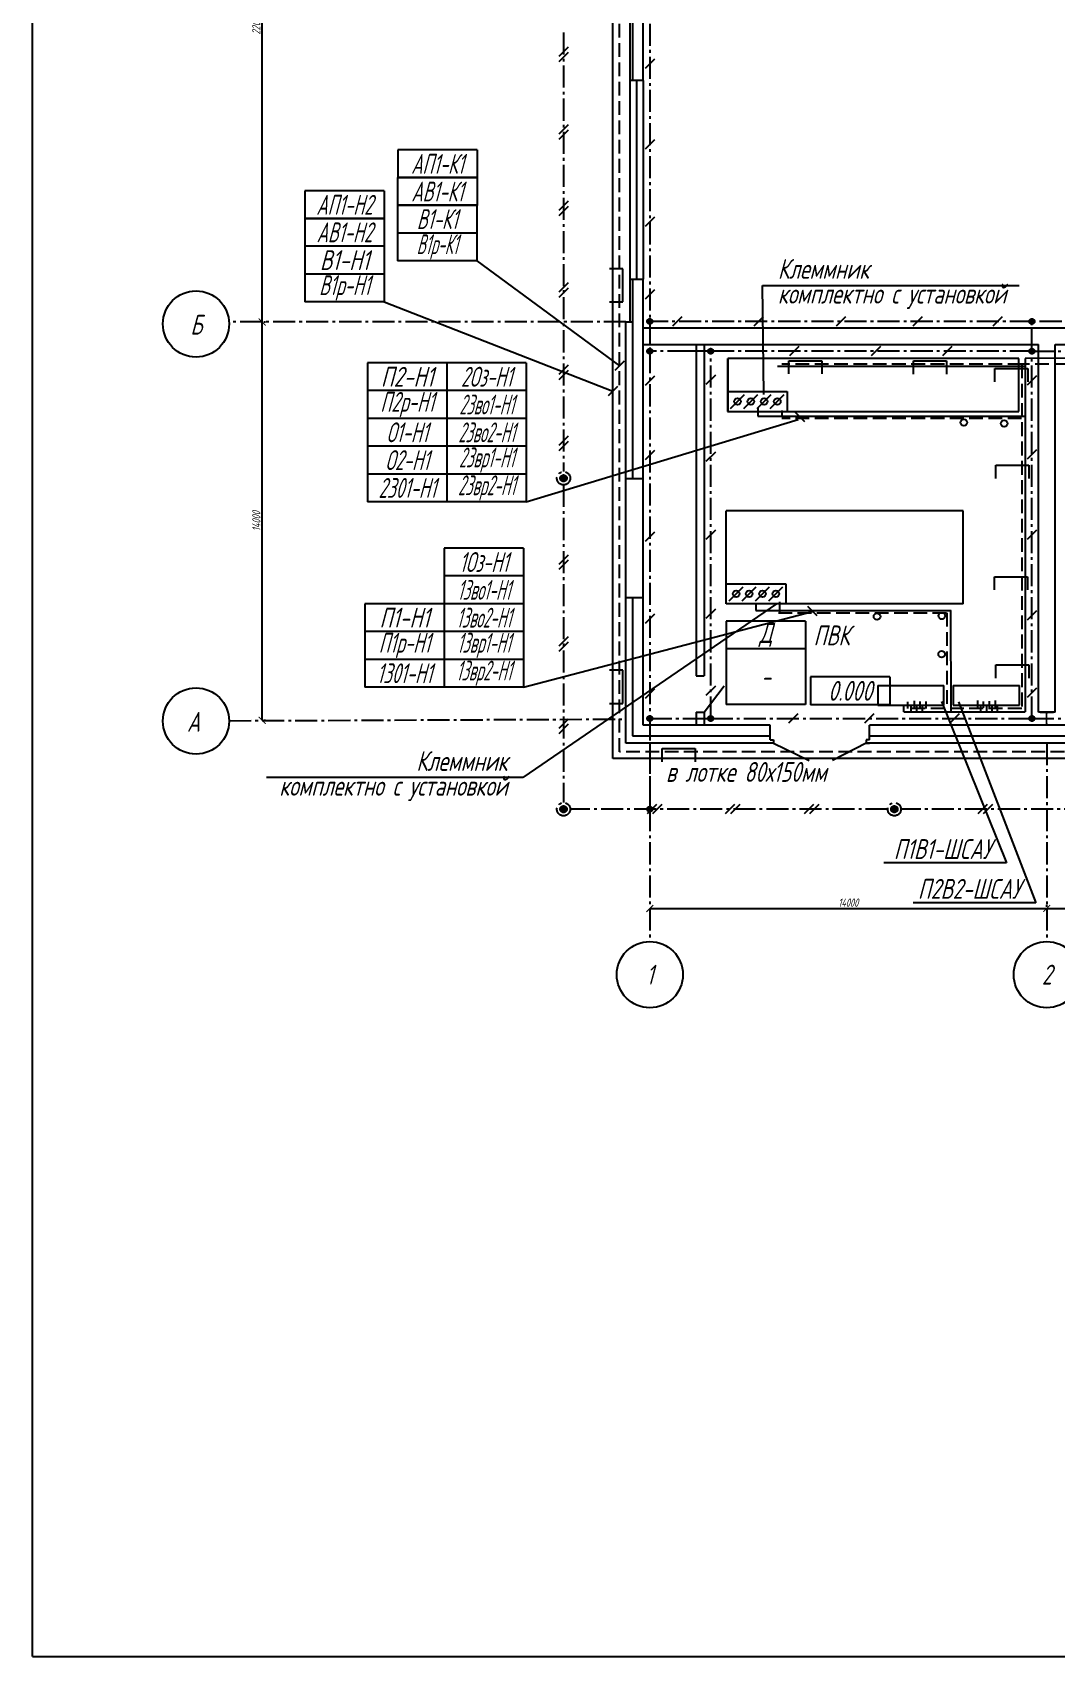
# Model space of a CAD drawing. Header units: millimetres. Extents: x 6735 to 13224, y -12144 to -9633.
# Drawn here: x 11886 to 12257, y -11015 to -10426 of the extents above; entities that cross this region are included whole.
import ezdxf
from ezdxf import colors
from ezdxf.entities.mleader import LeaderData, LeaderLine
from ezdxf.enums import TextEntityAlignment as Align
from ezdxf.math import Vec2, Vec3

# ---------------------------------------------------------------- set-up
doc = ezdxf.new("R2010")
doc.units = ezdxf.units.MM
doc.linetypes.add('gost5', pattern=[7, 5, -2, 0])
doc.linetypes.add('gost6', pattern=[12, 8, -1.5, 1, -1.5])
doc.layers.get('Defpoints').update_dxf_attribs({"color": 33})
for name, color, linetype, lineweight in [('Заземление (Вновь)', 6, 'gost6', 50), ('КаБель контрольный (Вновь)', 142, 'gost5', 60), ('КаБель силовой (Вновь)', 1, 'Continuous', 60), ('Линия выноска', 137, 'Continuous', 25), ('Осевая', 4, 'gost6', 25), ('Размерная', 4, 'Continuous', 25), ('Рамка толстая', 7, 'Continuous', 60), ('Рамка тонкая', 5, 'Continuous', 25), ('Строительный', 251, 'Continuous', 13), ('Текст', 2, 'Continuous', 25), ('Щиты пульты (Вновь)', 5, 'Continuous', 50), ('ЭлектрооБорудование (Вновь)', 160, 'Continuous', 60)]:
    doc.layers.add(name, color=color, linetype=linetype, lineweight=lineweight)
doc.styles.add('Simplex', font='simplex.shx', dxfattribs={"width": 0.7, "oblique": 15})
doc.dimstyles.new('ISO-25', dxfattribs={"dimtxt": 3, "dimasz": 2.5, "dimexe": 1.25, "dimexo": 0.625, "dimtad": 1, "dimtxsty": 'Simplex', "dimcen": 2.5, "dimclrt": 2, "dimadec": 0, "dimazin": 0, "dimtfac": 1, "dimtmove": 0, "dimatfit": 3, "dimfxl": 1, "dimarcsym": 0})

# ---------------------------------------------------------------- blocks, each defined once
blk = doc.blocks.new('APF064500')
at = {"ltscale": 100}
for p, q in [((-100, 186.5), (-100, 198)), ((-100, 198), (100, 198)), ((-16.5, 186.5), (-100, 186.5)), ((-100, 0), (-100, 11.5)), ((-100, 11.5), (-16.5, 11.5)), ((100, 0), (-100, 0)), ((-3.5, 24.5), (-3.5, 173.5)), ((3.5, 24.5), (3.5, 173.5)), ((100, 186.5), (16.5, 186.5)), ((16.5, 11.5), (100, 11.5)), ((100, 198), (100, 186.5)), ((100, 11.5), (100, 0))]:
    blk.add_line(p, q, dxfattribs=at)
for centre, start, end in [((-16.5, 173.5), 0, 90), ((-16.5, 24.5), 270, 0), ((16.5, 173.5), 90, 180), ((16.5, 24.5), 180, 270)]:
    blk.add_arc(centre, 13, start, end, dxfattribs=at)
blk = doc.blocks.new('_ArchTick')
at = {"color": 0, "linetype": 'ByBlock', "const_width": 0.15}
blk.add_lwpolyline([(-0.5, -0.5), (0.5, 0.5)], dxfattribs=at)
blk = doc.blocks.new('*D523')
at = {"layer": 'Defpoints', "color": 0, "transparency": 16777216}
for p in [(12110.21, -10743.31), (12254.21, -10743.31), (12254.21, -10743.31)]:
    blk.add_point(p, dxfattribs=at)
at = {"layer": 'Размерная', "color": 0, "lineweight": -2, "transparency": 16777216}
for p, q in [((12254.21, -10742.69), (12254.21, -10742.06)), ((12110.21, -10743.31), (12254.21, -10743.31)), ((12110.21, -10743.94), (12110.21, -10744.56))]:
    blk.add_line(p, q, dxfattribs=at)
at = {"layer": 'Размерная', "color": 0, "lineweight": -2, "transparency": 16777216, "xscale": 2.5, "yscale": 2.5, "zscale": 2.5, "rotation": 180}
blk.add_blockref('_ArchTick', (12110.21, -10743.31), dxfattribs=at)
at = {"layer": 'Размерная', "color": 0, "lineweight": -2, "transparency": 16777216, "xscale": 2.5, "yscale": 2.5, "zscale": 2.5}
blk.add_blockref('_ArchTick', (12254.21, -10743.31), dxfattribs=at)
at = {"layer": 'Размерная', "color": 2, "lineweight": 25, "transparency": 16777216, "insert": (12182.21, -10741.19), "char_height": 3, "attachment_point": 5, "style": 'Simplex'}
blk.add_mtext('14000', dxfattribs=at)
blk = doc.blocks.new('*D524')
at = {"layer": 'Defpoints', "color": 0, "transparency": 16777216}
for p in [(12254.21, -10743.31), (12398.21, -10743.31), (12398.21, -10743.31)]:
    blk.add_point(p, dxfattribs=at)
at = {"layer": 'Размерная', "color": 0, "lineweight": -2, "transparency": 16777216}
for p, q in [((12398.21, -10742.69), (12398.21, -10742.06)), ((12254.21, -10743.31), (12398.21, -10743.31)), ((12254.21, -10743.94), (12254.21, -10744.56))]:
    blk.add_line(p, q, dxfattribs=at)
at = {"layer": 'Размерная', "color": 0, "lineweight": -2, "transparency": 16777216, "xscale": 2.5, "yscale": 2.5, "zscale": 2.5, "rotation": 180}
blk.add_blockref('_ArchTick', (12254.21, -10743.31), dxfattribs=at)
at = {"layer": 'Размерная', "color": 0, "lineweight": -2, "transparency": 16777216, "xscale": 2.5, "yscale": 2.5, "zscale": 2.5}
blk.add_blockref('_ArchTick', (12398.21, -10743.31), dxfattribs=at)
at = {"layer": 'Размерная', "color": 2, "lineweight": 25, "transparency": 16777216, "insert": (12326.21, -10741.19), "char_height": 3, "attachment_point": 5, "style": 'Simplex'}
blk.add_mtext('14000', dxfattribs=at)
blk = doc.blocks.new('*D527')
at = {"layer": 'Defpoints', "color": 0, "transparency": 16777216}
for p in [(11969.58, -10530.64), (11969.58, -10530.64), (11969.58, -10675.09)]:
    blk.add_point(p, dxfattribs=at)
at = {"layer": 'Размерная', "color": 0, "lineweight": -2, "transparency": 16777216}
for p, q in [((11969.58, -10675.09), (11969.58, -10530.64)), ((11970.2, -10530.64), (11970.83, -10530.64)), ((11970.2, -10675.09), (11970.83, -10675.09))]:
    blk.add_line(p, q, dxfattribs=at)
at = {"layer": 'Размерная', "color": 0, "lineweight": -2, "transparency": 16777216, "xscale": 2.5, "yscale": 2.5, "zscale": 2.5}
for p, rotation in [((11969.58, -10530.64), 90), ((11969.58, -10675.09), 270)]:
    blk.add_blockref('_ArchTick', p, dxfattribs=dict(at, rotation=rotation))
at = {"layer": 'Размерная', "color": 2, "lineweight": 25, "transparency": 16777216, "insert": (11967.45, -10602.86), "char_height": 3, "attachment_point": 5, "rotation": 90, "style": 'Simplex'}
blk.add_mtext('14000', dxfattribs=at)
blk = doc.blocks.new('*D528')
at = {"layer": 'Defpoints', "color": 0, "transparency": 16777216}
for p in [(11969.58, -10314.64), (11969.58, -10314.64), (11969.58, -10530.64)]:
    blk.add_point(p, dxfattribs=at)
at = {"layer": 'Размерная', "color": 0, "lineweight": -2, "transparency": 16777216}
for p, q in [((11969.58, -10530.64), (11969.58, -10314.64)), ((11970.2, -10314.64), (11970.83, -10314.64)), ((11970.2, -10530.64), (11970.83, -10530.64))]:
    blk.add_line(p, q, dxfattribs=at)
at = {"layer": 'Размерная', "color": 0, "lineweight": -2, "transparency": 16777216, "xscale": 2.5, "yscale": 2.5, "zscale": 2.5}
for p, rotation in [((11969.58, -10314.64), 90), ((11969.58, -10530.64), 270)]:
    blk.add_blockref('_ArchTick', p, dxfattribs=dict(at, rotation=rotation))
at = {"layer": 'Размерная', "color": 2, "lineweight": 25, "transparency": 16777216, "insert": (11967.45, -10422.64), "char_height": 3, "attachment_point": 5, "rotation": 90, "style": 'Simplex'}
blk.add_mtext('22000', dxfattribs=at)
blk = doc.blocks.new('A$C11954CC4')
at = {"layer": 'Линия выноска', "color": 161}
for p, q in [((12, 4.2), (0, 4.2)), ((0, 4.2), (0, 0)), ((12, 4.2), (12, 0)), ((12, 0), (0, 0))]:
    blk.add_line(p, q, dxfattribs=at)
blk = doc.blocks.new('_None')
blk = doc.blocks.new('A$C710D2D3C')
at = {"layer": 'Рамка тонкая'}
for p, q in [((0, 0), (0, 2)), ((0, 2), (5, 2)), ((5, 2), (5, 0))]:
    blk.add_line(p, q, dxfattribs=at)

msp = doc.modelspace()

# ---------------------------------------------------------------- hatches: boundary and pattern name
at = {"layer": 'Заземление (Вновь)', "lineweight": 25}
h = msp.add_hatch(color=256, dxfattribs=at)
h.paths.add_polyline_path([(12110.19732, -10529.4749), (12110.19732, -10530.4349), (12111.15732, -10530.4349, 0.414213562)])
h.paths.add_polyline_path([(12110.19732, -10529.4749, 0.414213562), (12109.23732, -10530.4349), (12110.19732, -10530.4349)])
h.paths.add_polyline_path([(12111.15732, -10530.4349), (12110.19732, -10530.4349), (12109.23732, -10530.4349, 1)])
h = msp.add_hatch(color=256, dxfattribs=at)
h.paths.add_polyline_path([(12248.80843, -10529.4749), (12248.80843, -10530.4349), (12249.76843, -10530.4349, 0.414213562)])
h.paths.add_polyline_path([(12248.80843, -10529.4749, 0.414213562), (12247.84843, -10530.4349), (12248.80843, -10530.4349)])
h.paths.add_polyline_path([(12249.76843, -10530.4349), (12248.80843, -10530.4349), (12247.84843, -10530.4349, 1)])
h = msp.add_hatch(color=256, dxfattribs=at)
h.paths.add_polyline_path([(12110.19732, -10540.2749), (12110.19732, -10541.2349), (12111.15732, -10541.2349, 0.414213562)])
h.paths.add_polyline_path([(12110.19732, -10540.2749, 0.414213562), (12109.23732, -10541.2349), (12110.19732, -10541.2349)])
h.paths.add_polyline_path([(12111.15732, -10541.2349), (12110.19732, -10541.2349), (12109.23732, -10541.2349, 1)])
h = msp.add_hatch(color=256, dxfattribs=at)
h.paths.add_polyline_path([(12132.27732, -10540.2749), (12132.27732, -10541.2349), (12133.23732, -10541.2349, 0.414213562)])
h.paths.add_polyline_path([(12132.27732, -10540.2749, 0.414213562), (12131.31732, -10541.2349), (12132.27732, -10541.2349)])
h.paths.add_polyline_path([(12133.23732, -10541.2349), (12132.27732, -10541.2349), (12131.31732, -10541.2349, 1)])
h = msp.add_hatch(color=256, dxfattribs=at)
h.paths.add_polyline_path([(12248.80843, -10540.2749), (12248.80843, -10541.2349), (12249.76843, -10541.2349, 0.414213562)])
h.paths.add_polyline_path([(12248.80843, -10540.2749, 0.414213562), (12247.84843, -10541.2349), (12248.80843, -10541.2349)])
h.paths.add_polyline_path([(12249.76843, -10541.2349), (12248.80843, -10541.2349), (12247.84843, -10541.2349, 1)])
for points in [[(12080.10132, -10587.3149, 1), (12077.70132, -10587.3149, 1)], [(12080.10132, -10707.3149, 1), (12077.70132, -10707.3149, 1)], [(12200.10132, -10707.3149, 1), (12197.70132, -10707.3149, 1)]]:
    msp.add_hatch(color=256, dxfattribs=at).paths.add_polyline_path(points)
h = msp.add_hatch(color=256, dxfattribs=at)
h.paths.add_polyline_path([(12110.19732, -10673.4749), (12110.19732, -10674.4349), (12111.15732, -10674.4349, 0.414213562)])
h.paths.add_polyline_path([(12110.19732, -10673.4749, 0.414213562), (12109.23732, -10674.4349), (12110.19732, -10674.4349)])
h.paths.add_polyline_path([(12111.15732, -10674.4349), (12110.19732, -10674.4349), (12109.23732, -10674.4349, 1)])
h = msp.add_hatch(color=256, dxfattribs=at)
h.paths.add_polyline_path([(12132.27732, -10673.4749), (12132.27732, -10674.4349), (12133.23732, -10674.4349, 0.414213562)])
h.paths.add_polyline_path([(12132.27732, -10673.4749, 0.414213562), (12131.31732, -10674.4349), (12132.27732, -10674.4349)])
h.paths.add_polyline_path([(12133.23732, -10674.4349), (12132.27732, -10674.4349), (12131.31732, -10674.4349, 1)])
h = msp.add_hatch(color=256, dxfattribs=at)
h.paths.add_polyline_path([(12248.80843, -10673.4749), (12248.80843, -10674.4349), (12249.76843, -10674.4349, 0.414213562)])
h.paths.add_polyline_path([(12248.80843, -10673.4749, 0.414213562), (12247.84843, -10674.4349), (12248.80843, -10674.4349)])
h.paths.add_polyline_path([(12249.76843, -10674.4349), (12248.80843, -10674.4349), (12247.84843, -10674.4349, 1)])
h = msp.add_hatch(color=256, dxfattribs=at)
h.paths.add_polyline_path([(12110.19732, -10706.3549), (12110.19732, -10707.3149), (12111.15732, -10707.3149, 0.414213562)])
h.paths.add_polyline_path([(12110.19732, -10706.3549, 0.414213562), (12109.23732, -10707.3149), (12110.19732, -10707.3149)])
h.paths.add_polyline_path([(12111.15732, -10707.3149), (12110.19732, -10707.3149), (12109.23732, -10707.3149, 1)])

# ---------------------------------------------------------------- linework, layer by layer
for p, q in [((12110.19732, -10314.4829), (12110.19732, -10530.4349)), ((12078.90132, -10425.6509), (12078.90132, -10584.9149)), ((12080.59837, -10431.00779), (12077.20426, -10434.4019)), ((12080.59837, -10432.92779), (12077.20426, -10436.3219)), ((12111.89437, -10435.31948), (12108.50026, -10438.7136)), ((12080.59837, -10459.18688), (12077.20426, -10462.58099)), ((12080.59837, -10461.10688), (12077.20426, -10464.50099)), ((12111.89437, -10464.59708), (12108.50026, -10467.99119)), ((12080.59837, -10486.78302), (12077.20426, -10490.17714)), ((12080.59837, -10488.70302), (12077.20426, -10492.09714)), ((12111.89437, -10492.63842), (12108.50026, -10496.03253)), ((12080.59837, -10516.45318), (12077.20426, -10519.8473)), ((12080.59837, -10518.37318), (12077.20426, -10521.7673)), ((12111.89437, -10518.9365), (12108.50026, -10522.33061)), ((12121.76581, -10528.73784), (12118.37169, -10532.13196)), ((12151.30131, -10528.73784), (12147.9072, -10532.13196)), ((12181.19993, -10528.73784), (12177.80582, -10532.13196)), ((12209.01747, -10528.73784), (12205.62336, -10532.13196)), ((12238.01128, -10528.73784), (12234.61717, -10532.13196)), ((12110.19732, -10530.4349), (12110.19732, -10541.2349)), ((12248.80843, -10530.4349), (12110.19732, -10530.4349)), ((12259.60843, -10530.4349), (12248.80843, -10530.4349)), ((12248.80843, -10541.2349), (12248.80843, -10530.4349)), ((12110.19732, -10541.2349), (12110.19732, -10674.4349)), ((12124.59732, -10541.2349), (12110.19732, -10541.2349)), ((12132.27732, -10541.2349), (12124.59732, -10541.2349)), ((12248.80843, -10541.2349), (12132.27732, -10541.2349)), ((12132.27732, -10674.4349), (12132.27732, -10541.2349)), ((12164.30777, -10539.53784), (12160.91365, -10542.93196)), ((12193.84327, -10539.53784), (12190.44916, -10542.93196)), ((12219.72095, -10539.53784), (12216.32683, -10542.93196)), ((12248.80843, -10674.4349), (12248.80843, -10541.2349)), ((12248.80843, -10541.2349), (12259.60843, -10541.2349)), ((12080.59837, -10546.26171), (12077.20426, -10549.65582)), ((12080.59837, -10548.18171), (12077.20426, -10551.57582)), ((12111.89437, -10550.30618), (12108.50026, -10553.70029)), ((12133.97437, -10549.90768), (12130.58026, -10553.3018)), ((12250.50549, -10550.17338), (12247.11138, -10553.56749)), ((12080.59837, -10572.01913), (12077.20426, -10575.41324)), ((12080.59837, -10573.93913), (12077.20426, -10577.33324)), ((12111.89437, -10577.27277), (12108.50026, -10580.66688)), ((12250.50549, -10577.00708), (12247.11138, -10580.40119)), ((12133.97437, -10577.80416), (12130.58026, -10581.19828)), ((12078.90132, -10589.7149), (12078.90132, -10704.9149)), ((12133.97437, -10606.13784), (12130.58026, -10609.53196)), ((12250.50549, -10606.13784), (12247.11138, -10609.53196)), ((12111.89437, -10606.82668), (12108.50026, -10610.22079)), ((12080.59837, -10615.13951), (12077.20426, -10618.53363)), ((12080.59837, -10617.05951), (12077.20426, -10620.45363)), ((12133.97437, -10634.7632), (12130.58026, -10638.15731)), ((12250.50549, -10635.42739), (12247.11138, -10638.8215)), ((12111.89437, -10636.62297), (12108.50026, -10640.01709)), ((12080.59837, -10644.80968), (12077.20426, -10648.20379)), ((12080.59837, -10646.72968), (12077.20426, -10650.12379)), ((12111.89437, -10663.72237), (12108.50026, -10667.11648)), ((12133.97437, -10662.65959), (12130.58026, -10666.0537)), ((12250.50549, -10663.45667), (12247.11138, -10666.85079)), ((12080.59837, -10674.6182), (12077.20426, -10678.01231)), ((12080.59837, -10676.5382), (12077.20426, -10679.93231)), ((12110.19732, -10674.4349), (12124.59732, -10674.4349)), ((12110.19732, -10674.4349), (12110.19732, -10707.3149)), ((12124.59732, -10674.4349), (12132.27732, -10674.4349)), ((12132.27732, -10674.4349), (12248.80843, -10674.4349)), ((12163.91001, -10672.73784), (12160.5159, -10676.13196)), ((12191.44875, -10672.73784), (12188.05464, -10676.13196)), ((12222.47651, -10672.73784), (12219.0824, -10676.13196)), ((12248.80843, -10674.4349), (12259.60843, -10674.4349)), ((12112.6311, -10705.61784), (12109.23699, -10709.01196)), ((12114.5511, -10705.61784), (12111.15699, -10709.01196)), ((12140.91465, -10705.61784), (12137.52054, -10709.01196)), ((12142.83465, -10705.61784), (12139.44054, -10709.01196)), ((12169.59933, -10705.61784), (12166.20522, -10709.01196)), ((12171.51933, -10705.61784), (12168.12522, -10709.01196)), ((12232.6311, -10705.61784), (12229.23699, -10709.01196)), ((12234.5511, -10705.61784), (12231.15699, -10709.01196)), ((12196.50132, -10707.3149), (12081.30132, -10707.3149)), ((12316.50132, -10707.3149), (12201.30132, -10707.3149))]:
    msp.add_line(p, q, dxfattribs=at)
for centre, radius in [((12110.19732, -10530.4349), 0.96), ((12248.80843, -10530.4349), 0.96), ((12110.19732, -10541.2349), 0.96), ((12132.27732, -10541.2349), 0.96), ((12248.80843, -10541.2349), 0.96), ((12078.90132, -10587.3149), 2.4), ((12078.90132, -10587.3149), 1.2), ((12110.19732, -10674.4349), 0.96), ((12132.27732, -10674.4349), 0.96), ((12248.80843, -10674.4349), 0.96), ((12078.90132, -10707.3149), 2.4), ((12078.90132, -10707.3149), 1.2), ((12110.19732, -10707.3149), 0.96), ((12198.90132, -10707.3149), 2.4), ((12198.90132, -10707.3149), 1.2)]:
    msp.add_circle(centre, radius, dxfattribs=at)
at = {"layer": 'КаБель контрольный (Вновь)', "lineweight": 25}
for p, q in [((12099.15732, -10686.5309), (12099.15732, -10293.76016)), ((12245.04611, -10545.92357), (12158.07672, -10545.92357)), ((12380.96826, -10545.83384), (12244.01102, -10545.92357)), ((12245.10296, -10546.02422), (12245.10296, -10670.50739)), ((12158.09618, -10562.78562), (12158.09618, -10565.18562)), ((12245.06027, -10565.68083), (12158.09087, -10565.68083)), ((12217.79675, -10636.22834), (12156.9196, -10636.22834)), ((12157.22978, -10632.14837), (12157.22978, -10636.22834)), ((12217.93891, -10636.10967), (12217.93891, -10670.70031)), ((12203.70007, -10668.35395), (12203.70007, -10670.75395)), ((12245.10296, -10670.75396), (12203.70007, -10670.75396)), ((12206.05873, -10668.06669), (12206.05873, -10670.75396)), ((12208.10967, -10668.20475), (12208.10967, -10670.75396)), ((12210.3772, -10668.24295), (12210.3772, -10670.75396)), ((12229.10378, -10667.87352), (12229.10378, -10670.75396)), ((12231.17469, -10668.2136), (12231.17469, -10670.6136)), ((12233.35908, -10668.15691), (12233.35908, -10670.55691)), ((12235.43, -10667.87352), (12235.43, -10670.75396)), ((12400.59732, -10686.5309), (12099.15732, -10686.5309))]:
    msp.add_line(p, q, dxfattribs=at)
at = {"layer": 'КаБель силовой (Вновь)', "lineweight": 25}
for p, q in [((12096.75732, -10688.9309), (12096.75732, -10298.8829)), ((12246.40843, -10546.74306), (12156.50697, -10546.74306)), ((12384.99732, -10543.6349), (12246.37983, -10543.82126)), ((12246.37983, -10543.82126), (12246.40843, -10672.0349)), ((12138.44423, -10555.87155), (12160.04423, -10555.87155)), ((12139.49865, -10562.01713), (12144.58982, -10556.92597)), ((12144.29865, -10562.01713), (12149.38982, -10556.92597)), ((12149.09865, -10562.01713), (12154.18982, -10556.92597)), ((12153.89865, -10562.01713), (12158.98982, -10556.92597)), ((12160.04423, -10555.87155), (12160.04423, -10563.07155)), ((12149.33849, -10561.77729), (12149.36389, -10564.73574)), ((12149.36389, -10564.73574), (12246.15913, -10564.83438)), ((12219.70728, -10564.8095), (12245.97211, -10564.83609)), ((12137.88471, -10625.60637), (12159.48471, -10625.60637)), ((12138.93913, -10631.75196), (12144.03029, -10626.66079)), ((12143.73913, -10631.75196), (12148.83029, -10626.66079)), ((12148.53913, -10631.75196), (12153.63029, -10626.66079)), ((12153.33913, -10631.75196), (12158.43029, -10626.66079)), ((12159.48471, -10625.60637), (12159.48471, -10632.80637)), ((12148.68471, -10632.83011), (12148.68471, -10635.23011)), ((12148.68471, -10635.23011), (12219.46856, -10635.23011)), ((12219.46856, -10672.0349), (12219.45788, -10635.22517)), ((12202.39619, -10672.03381), (12202.39619, -10669.63381)), ((12204.86808, -10669.6349), (12204.86808, -10672.0349)), ((12207.02845, -10671.98593), (12207.02845, -10669.58593)), ((12209.15728, -10672.00986), (12209.15728, -10669.60986)), ((12230.25178, -10671.90951), (12230.25178, -10669.50951)), ((12232.28224, -10669.6349), (12232.28224, -10672.0349)), ((12234.3762, -10671.97102), (12234.3762, -10669.57102)), ((12236.3451, -10671.97102), (12236.3451, -10669.57102)), ((12202.39619, -10671.98593), (12246.40843, -10672.0349)), ((12246.40843, -10672.0349), (12246.40843, -10672.0349)), ((12402.99732, -10688.9309), (12096.75732, -10688.9309))]:
    msp.add_line(p, q, dxfattribs=at)
for centre in [(12142.04423, -10559.47155), (12146.84423, -10559.47155), (12151.64423, -10559.47155), (12156.44423, -10559.47155), (12224.08183, -10567.09835), (12238.70743, -10567.43042), (12141.48471, -10629.20637), (12146.28471, -10629.20637), (12151.08471, -10629.20637), (12155.88471, -10629.20637), (12192.62969, -10637.45535), (12216.10878, -10637.25261), (12216.07866, -10651.0588)]:
    msp.add_circle(centre, 1.2, dxfattribs=at)
at = {"layer": 'Линия выноска', "color": 161, "lineweight": 25}
for p, q in [((12047.46373, -10508.46035), (12099.15732, -10546.58838)), ((12013.86373, -10523.32455), (12096.75732, -10555.73015)), ((12100.85437, -10544.89132), (12097.46026, -10548.28544)), ((12098.45437, -10554.03309), (12095.06026, -10557.4272)), ((12166.44862, -10566.8939), (12163.05451, -10563.49978)), ((12065.38769, -10595.85838), (12163.96211, -10565.94624)), ((12064.39473, -10663.06282), (12169.24487, -10635.61075)), ((12170.94192, -10637.14812), (12167.54781, -10633.754))]:
    msp.add_line(p, q, dxfattribs=at)
at = {"layer": 'Линия выноска', "lineweight": 25}
for p, q in [((12137.88221, -10639.0936), (12137.88221, -10649.1736)), ((12166.68221, -10639.0936), (12137.88221, -10639.0936)), ((12166.68221, -10639.0936), (12166.68221, -10649.1736)), ((12137.88221, -10649.1736), (12137.88221, -10669.3336)), ((12166.68221, -10649.1736), (12137.88221, -10649.1736)), ((12166.68221, -10649.1736), (12166.68221, -10669.3336)), ((12168.46867, -10659.35405), (12168.46867, -10669.43405)), ((12197.26867, -10659.35405), (12168.46867, -10659.35405)), ((12197.26867, -10659.35405), (12197.26867, -10669.43405)), ((12166.68221, -10669.3336), (12137.88221, -10669.3336)), ((12197.26867, -10669.43405), (12168.46867, -10669.43405))]:
    msp.add_line(p, q, dxfattribs=at)
at = {"layer": 'Осевая', "lineweight": 25}
for p, q in [((12101.55732, -10530.63565), (11957.55732, -10530.63565)), ((11957.57807, -10675.24655), (12101.55732, -10674.63565)), ((12110.20843, -10683.3149), (12110.20843, -10755.3149)), ((12254.20843, -10683.3149), (12254.20843, -10755.3149))]:
    msp.add_line(p, q, dxfattribs=at)
at = {"layer": 'Рамка толстая', "color": 18, "lineweight": -2, "true_color": 0x000000}
for q in [(11886.25548, -10045.9668), (13219.38048, -11014.5918)]:
    msp.add_line((11886.25548, -11014.5918), q, dxfattribs=at)
at = {"layer": 'Рамка тонкая', "lineweight": 25}
for centre in [(11945.5785, -10531.3484), (11945.5785, -10675.3484), (12110.20843, -10767.3149), (12254.20843, -10767.3149)]:
    msp.add_circle(centre, 12, dxfattribs=at)
at = {"layer": 'Строительный', "lineweight": 25, "ltscale": 100}
for p, q in [((12102.90132, -10404.61431), (12102.90132, -10443.10765)), ((12103.95732, -10404.61431), (12103.95732, -10443.10765)), ((12107.79732, -10443.10765), (12107.79732, -10404.61431)), ((12107.79732, -10427.50765), (12107.79732, -10422.70765)), ((12107.79732, -10443.10765), (12102.90132, -10443.10765)), ((12102.90132, -10443.10765), (12102.90132, -10515.10765)), ((12102.90132, -10443.10765), (12102.90132, -10515.10765)), ((12105.34932, -10443.10765), (12105.34932, -10515.10765)), ((12107.79732, -10443.10765), (12107.79732, -10515.10765)), ((12102.90132, -10515.10765), (12102.90132, -10530.5309)), ((12102.90132, -10515.10765), (12107.79732, -10515.10765)), ((12103.95732, -10515.10765), (12103.95732, -10587.52142)), ((12107.79732, -10676.8349), (12107.79732, -10515.10765)), ((12101.55732, -10598.9058), (12101.55732, -10530.5309)), ((12101.55732, -10530.5309), (12103.95732, -10530.5309)), ((12134.19732, -10532.8349), (12107.79732, -10532.8349)), ((12374.19732, -10532.8349), (12134.19732, -10532.8349)), ((12107.79732, -10538.8349), (12251.20843, -10538.8349)), ((12126.99732, -10538.8349), (12126.99732, -10658.94121)), ((12129.87732, -10538.8349), (12129.87732, -10658.94121)), ((12251.20843, -10672.0829), (12251.20843, -10538.8349)), ((12257.20843, -10538.8349), (12389.79732, -10538.8349)), ((12257.20843, -10672.0829), (12257.20843, -10538.8349)), ((12107.79732, -10587.52142), (12101.55732, -10587.52142)), ((12101.55732, -10683.3149), (12101.55732, -10598.9058)), ((12107.79732, -10630.72142), (12101.55732, -10630.72142)), ((12103.95732, -10630.72142), (12103.95732, -10680.6749)), ((12126.99732, -10658.94121), (12129.87732, -10658.94121)), ((12129.89454, -10672.10875), (12137.13303, -10662.58141)), ((12153.87732, -10676.8349), (12107.79732, -10676.8349)), ((12126.99732, -10672.14121), (12126.99732, -10676.8349)), ((12126.99732, -10672.14121), (12129.87732, -10672.14121)), ((12129.87732, -10672.14121), (12129.87732, -10676.8349)), ((12153.87732, -10682.1149), (12153.87732, -10676.8349)), ((12278.19732, -10676.8349), (12189.87732, -10676.8349)), ((12189.87732, -10682.1149), (12189.87732, -10676.8349)), ((12254.20843, -10672.0829), (12251.20843, -10672.0829)), ((12257.20843, -10672.0829), (12254.20843, -10672.0829)), ((12155.07732, -10683.3149), (12101.55732, -10683.3149)), ((12103.95732, -10680.6749), (12153.87732, -10680.6749)), ((12153.87732, -10682.1149), (12155.07732, -10682.1149)), ((12155.07732, -10683.3149), (12153.87732, -10683.3149)), ((12155.07732, -10682.1149), (12155.07732, -10683.3149)), ((12155.07732, -10683.3149), (12167.99409, -10689.67396)), ((12188.67732, -10683.3149), (12176.5306, -10689.67396)), ((12189.87732, -10682.1149), (12188.67732, -10682.1149)), ((12188.67732, -10682.1149), (12188.67732, -10683.3149)), ((12278.19732, -10683.3149), (12188.67732, -10683.3149)), ((12188.67732, -10683.3149), (12189.87732, -10683.3149)), ((12189.87732, -10680.6749), (12278.19732, -10680.6749))]:
    msp.add_line(p, q, dxfattribs=at)
at = {"layer": 'Щиты пульты (Вновь)', "lineweight": 25, "ltscale": 100}
for p, q in [((12192.86808, -10662.4349), (12192.86808, -10669.6349)), ((12192.86808, -10662.4349), (12216.86808, -10662.4349)), ((12216.86808, -10669.6349), (12216.86808, -10662.4349)), ((12220.28224, -10662.4349), (12220.28224, -10669.6349)), ((12220.28224, -10662.4349), (12244.28224, -10662.4349)), ((12244.28224, -10669.6349), (12244.28224, -10662.4349)), ((12192.86808, -10669.6349), (12216.86808, -10669.6349)), ((12220.28224, -10669.6349), (12244.28224, -10669.6349))]:
    msp.add_line(p, q, dxfattribs=at)
at = {"layer": 'ЭлектрооБорудование (Вновь)', "linetype": 'ByBlock', "lineweight": 25, "ltscale": 0.7}
for p, q in [((12138.40737, -10543.87155), (12138.40737, -10563.07155)), ((12244.01102, -10543.87155), (12138.44423, -10543.91902)), ((12138.44423, -10543.91902), (12138.44423, -10563.11902)), ((12244.01102, -10563.07155), (12244.01102, -10543.87155)), ((12138.40737, -10563.07155), (12244.01102, -10563.07155))]:
    msp.add_line(p, q, dxfattribs=at)
at = {"layer": 'ЭлектрооБорудование (Вновь)', "lineweight": 25}
for p, q in [((12137.84784, -10632.80637), (12137.84784, -10599.11384)), ((12223.92199, -10599.11384), (12137.84784, -10599.11384)), ((12223.92199, -10632.80637), (12223.92199, -10599.11384)), ((12223.92199, -10632.80637), (12137.84784, -10632.80637))]:
    msp.add_line(p, q, dxfattribs=at)

# ---------------------------------------------------------------- block references
at = {"layer": 'КаБель силовой (Вновь)', "lineweight": 25, "xscale": 2.4, "yscale": 2.4, "zscale": 2.4}
for name, p in [('A$C11954CC4', (12018.75781, -10478.33811)), ('A$C11954CC4', (11985.02577, -10493.17551)), ('A$C11954CC4', (12018.72255, -10488.38087)), ('A$C11954CC4', (12018.66377, -10498.38032)), ('A$C11954CC4', (11985.02577, -10503.17949)), ('A$C11954CC4', (12018.66377, -10508.46032)), ('A$C11954CC4', (11985.06377, -10513.24452)), ('A$C11954CC4', (11985.06377, -10523.32452)), ('A$C11954CC4', (12007.78773, -10555.53835)), ('A$C11954CC4', (12036.58773, -10555.53835)), ('A$C710D2D3C', (12160.66047, -10549.49883)), ('A$C710D2D3C', (12205.8655, -10549.5618)), ('A$C710D2D3C', (12235.30311, -10552.34624)), ('A$C11954CC4', (12007.78773, -10565.61835)), ('A$C11954CC4', (12036.58773, -10565.61835)), ('A$C11954CC4', (12007.78773, -10575.69835)), ('A$C11954CC4', (12036.58773, -10575.69835)), ('A$C11954CC4', (12007.78773, -10585.77835)), ('A$C11954CC4', (12036.58773, -10585.77835)), ('A$C710D2D3C', (12235.72299, -10587.36409)), ('A$C11954CC4', (12007.78773, -10595.85835)), ('A$C11954CC4', (12036.58773, -10595.85835)), ('A$C11954CC4', (12035.59477, -10622.74279)), ('A$C11954CC4', (12035.59477, -10632.82279)), ('A$C710D2D3C', (12235.24193, -10627.79586)), ('A$C11954CC4', (12006.79477, -10642.90282)), ('A$C11954CC4', (12035.59477, -10642.90279)), ('A$C11954CC4', (12006.79477, -10652.98282)), ('A$C11954CC4', (12035.59477, -10652.98279)), ('A$C11954CC4', (12006.79477, -10663.06279)), ('A$C11954CC4', (12035.59477, -10663.06279)), ('A$C710D2D3C', (12235.69709, -10659.79618)), ('A$C710D2D3C', (12114.65307, -10690.1309))]:
    msp.add_blockref(name, p, dxfattribs=at)
at = {"layer": 'КаБель силовой (Вновь)', "lineweight": 25, "xscale": -2.4, "yscale": 2.4, "zscale": 2.4, "rotation": 270}
for p in [(12095.55732, -10523.37309), (12095.55732, -10668.94976)]:
    msp.add_blockref('A$C710D2D3C', p, dxfattribs=at)
at = {"layer": 'Строительный', "lineweight": 25, "ltscale": 100, "xscale": 0.024, "yscale": 0.024, "zscale": 0.024}
msp.add_blockref('APF064500', (12254.19732, -10676.8349), dxfattribs=at)

# ---------------------------------------------------------------- texts
at = {"layer": 'Текст', "lineweight": 25, "style": 'Simplex', "oblique": 15, "width": 0.7}
for s, p in [('Б', (11945.66644, -10531.61154)), ('А', (11944.66057, -10675.61532)), ('1', (12110.20843, -10767.3149)), ('2', (12254.20843, -10767.3149))]:
    msp.add_text(s, height=7.2, dxfattribs=at).set_placement(p, align=Align.MIDDLE_CENTER)
msp.add_text('в лотке 80х150мм', height=7.2, dxfattribs=at).set_placement((12116.0567, -10697.40354))
at = {"layer": 'Текст', "lineweight": 25, "char_height": 7.2, "style": 'Simplex'}
for s, width, insert, attachment_point in [('{\\W0.6;АП1-К1}', 3.5, (12033.15777, -10473.29814), 5), ('{\\W0.6;АВ1-К1}', 3.5, (12033.12251, -10483.3409), 5), ('{\\W0.6;АП1-Н2}', 3.5, (11999.42574, -10488.13554), 5), ('{\\W0.6;АВ1-Н2}', 3.5, (11999.42574, -10498.13952), 5), ('{\\W0.6;В1-К1}', 3.5, (12033.06373, -10493.34035), 5), ('{\\W0.5;В1р-К1}', 3.5, (12033.06373, -10503.42035), 5), ('В1-Н1', 3.5, (11999.46373, -10508.20455), 5), ('{\\W0.6;В1р-Н1}', 3.5, (11999.46373, -10518.28455), 5), ('П2-Н1', 3.5, (12022.18769, -10550.49838), 5), ('{\\W0.6;2Оз-Н1}', 3.5, (12050.98769, -10550.49838), 5), ('{\\W0.6;П2р-Н1}', 3.5, (12022.18769, -10560.57838), 5), ('{\\W0.5;2Зво1-Н1}', 3.5, (12050.98769, -10560.57838), 5), ('{\\W0.6;О1-Н1}', 3.5, (12022.18769, -10570.65838), 5), ('{\\W0.5;2Зво2-Н1}', 3.5, (12050.98769, -10570.65838), 5), ('{\\W0.6;О2-Н1}', 3.5, (12022.18769, -10580.73838), 5), ('{\\W0.5;2Звр1-Н1}', 3.5, (12050.98769, -10580.73838), 5), ('{\\W0.6;2З01-Н1}', 3.5, (12022.18769, -10590.81838), 5), ('{\\W0.5;2Звр2-Н1}', 3.5, (12050.98769, -10590.81838), 5), ('{\\W0.6;1Оз-Н1}', 3.5, (12049.99473, -10617.70282), 5), ('{\\W0.5;1Зво1-Н1}', 3.5, (12049.99473, -10627.78282), 5), ('П1-Н1', 3.5, (12021.19473, -10637.86285), 5), ('{\\W0.5;1Зво2-Н1}', 3.5, (12049.99473, -10637.86282), 5), ('Д', 3.5, (12152.28221, -10644.1336), 5), ('\\pi13.82538;ПВК', 43.5, (12155.7596, -10644.30684), 4), ('{\\W0.6;П1р-Н1}', 3.5, (12021.19473, -10647.94285), 5), ('{\\W0.5;1Звр1-Н1}', 3.5, (12049.99473, -10647.94282), 5), ('{\\W0.5;1Звр2-Н1}', 3.5, (12049.99473, -10658.02282), 5), ('{\\W0.6;1З01-Н1}', 3.5, (12021.19473, -10658.02282), 5), ('\\A1;-', 3.5, (12152.28221, -10659.2536), 5), ('0.000', 3.5, (12182.86867, -10664.39405), 5)]:
    msp.add_mtext_dynamic_manual_height_columns(s, width=width, gutter_width=12.5, heights=[0], dxfattribs=dict(at, insert=insert, attachment_point=attachment_point))

# ---------------------------------------------------------------- dimensions: what is measured, and where the dimension line sits
at = {"layer": 'Размерная', "lineweight": 25}
for base, p1, p2, picture, middle in [((11969.57569, -10314.640302), (11969.57569, -10530.635649), (11969.57569, -10314.640302), '*D528', (11967.45069, -10422.637976)), ((11969.57569, -10530.635649), (11969.57569, -10675.088501), (11969.57569, -10530.635649), '*D527', (11967.45069, -10602.862075))]:
    dim = msp.add_linear_dim(base=base, p1=p1, p2=p2, angle=90, dimstyle='ISO-25', override={"dimlfac": 100, "dimrnd": 1000, "dimblk1": 'ArchTick', "dimblk2": 'ArchTick', "dimsah": 1}, dxfattribs=at)
    dim.commit()
    dim.dimension.update_dxf_attribs({"geometry": picture, "text_midpoint": middle})
for base, p1, p2, picture, middle in [((12254.20843, -10743.3149), (12110.20843, -10743.3149), (12254.20843, -10743.3149), '*D523', (12182.20843, -10741.1899)), ((12398.20843, -10743.3149), (12254.20843, -10743.3149), (12398.20843, -10743.3149), '*D524', (12326.20843, -10741.1899))]:
    dim = msp.add_linear_dim(base=base, p1=p1, p2=p2, dimstyle='ISO-25', override={"dimlfac": 100, "dimrnd": 1000, "dimblk1": 'ArchTick', "dimblk2": 'ArchTick', "dimsah": 1}, dxfattribs=at)
    dim.commit()
    dim.dimension.update_dxf_attribs({"geometry": picture, "text_midpoint": middle})

# ---------------------------------------------------------------- leaders
at = {"layer": 'Линия выноска', "lineweight": 25}
ml = msp.add_multileader_mtext('Standard', dxfattribs=at)
ml.set_content('\\pxsm0.75;Клеммник \\Pкомплектно с установкой', color=2, style='Simplex')
ml.set_leader_properties()
ml.set_arrow_properties(name='NONE')
ml.build(insert=Vec2(0, 0))
ml.multileader.update_dxf_attribs({"text_left_attachment_type": 6, "text_right_attachment_type": 6, "dogleg_length": 0.62405, "arrow_head_size": 1.44})
ctx = ml.context
ctx.base_point, ctx.char_height, ctx.arrow_head_size, ctx.landing_gap_size, ctx.plane_origin = Vec3(12151.85446, -10517.36759), 7.2, 1.44, 4.8, Vec3(12128.91855, -10479.4195)
ctx.left_attachment, ctx.right_attachment = 6, 6
notes = []
notes.append((ctx, [(0, (1, 1, 0), (12151.10561, -10517.36759), (1, 0), 0.74886, [(0, [(12151.58041, -10556.9053)], 0, [])])]))
ctx.mtext.insert, ctx.mtext.flow_direction = Vec3(12156.65446, -10507.76759), 5
ml = msp.add_multileader_mtext('Standard', dxfattribs=at)
ml.set_content('\\pxsm0.75;Клеммник \\Pкомплектно с установкой', color=2, style='Simplex')
ml.set_leader_properties()
ml.set_arrow_properties(name='NONE')
ml.build(insert=Vec2(0, 0))
ml.multileader.update_dxf_attribs({"text_left_attachment_type": 6, "text_right_attachment_type": 6, "dogleg_length": 0.62405, "arrow_head_size": 1.44})
ctx = ml.context
ctx.base_point, ctx.char_height, ctx.arrow_head_size, ctx.landing_gap_size, ctx.plane_origin = Vec3(11949.18035, -10695.83479), 7.2, 1.44, 4.8, Vec3(11928.53486, -10714.12464)
ctx.left_attachment, ctx.right_attachment, ctx.text_align_type = 6, 6, 2
notes.append((ctx, [(1, (1, 1, 0), (12064.14284, -10695.83479), (-1, 0), 0.74886, [(0, [(12156.13839, -10632.80637)], 0, [])])]))
ctx.mtext.insert, ctx.mtext.alignment, ctx.mtext.flow_direction = Vec3(12058.59398, -10686.23479), 3, 5
ml = msp.add_multileader_mtext('Standard', dxfattribs=at)
ml.set_content('П1В1-ШСАУ', color=2, style='Simplex')
ml.set_leader_properties()
ml.set_arrow_properties(name='NONE')
ml.build(insert=Vec2(0, 0))
ml.multileader.update_dxf_attribs({"text_left_attachment_type": 6, "text_right_attachment_type": 6, "dogleg_length": 0.62405, "arrow_head_size": 1.44})
ctx = ml.context
ctx.base_point, ctx.char_height, ctx.arrow_head_size, ctx.landing_gap_size, ctx.plane_origin = Vec3(12184.16085, -10726.81921), 7.2, 1.44, 4.8, Vec3(12116.90925, -10671.25884)
ctx.left_attachment, ctx.right_attachment, ctx.text_align_type = 6, 6, 2
notes.append((ctx, [(1, (1, 1, 0), (12239.63895, -10726.81921), (-1, 0), 0.74886, [(0, [(12216.05952, -10668.24738)], 0, [])])]))
ctx.mtext.insert, ctx.mtext.alignment, ctx.mtext.flow_direction = Vec3(12234.09009, -10718.17921), 3, 5
ml = msp.add_multileader_mtext('Standard', dxfattribs=at)
ml.set_content('П2В2-ШСАУ', color=2, style='Simplex')
ml.set_leader_properties()
ml.set_arrow_properties(name='NONE')
ml.build(insert=Vec2(0, 0))
ml.multileader.update_dxf_attribs({"text_left_attachment_type": 6, "text_right_attachment_type": 6, "dogleg_length": 0.62405, "arrow_head_size": 1.44})
ctx = ml.context
ctx.base_point, ctx.char_height, ctx.arrow_head_size, ctx.landing_gap_size, ctx.plane_origin = Vec3(12192.8793, -10741.25232), 7.2, 1.44, 4.8, Vec3(12116.90925, -10685.69689)
ctx.left_attachment, ctx.right_attachment, ctx.text_align_type = 6, 6, 2
notes.append((ctx, [(1, (1, 1, 0), (12250.27739, -10741.25232), (-1, 0), 0.74886, [(0, [(12222.18487, -10668.36149)], 0, [])])]))
ctx.mtext.insert, ctx.mtext.alignment, ctx.mtext.flow_direction = Vec3(12244.72853, -10732.61232), 3, 5
for ctx, leaders in notes:
    for number, flags, end, landing, length, lines in leaders:
        leader = LeaderData()
        leader.index, (leader.has_last_leader_line, leader.has_dogleg_vector, leader.attachment_direction) = number, flags
        leader.last_leader_point, leader.dogleg_vector, leader.dogleg_length = Vec3(end), Vec3(landing), length
        for number, points, colour, breaks in lines:
            line = LeaderLine()
            line.index, line.vertices, line.color, line.breaks = number, Vec3.list(points), colors.encode_raw_color(colour), breaks
            leader.lines.append(line)
        ctx.leaders.append(leader)

doc.saveas('drawing.dxf')
